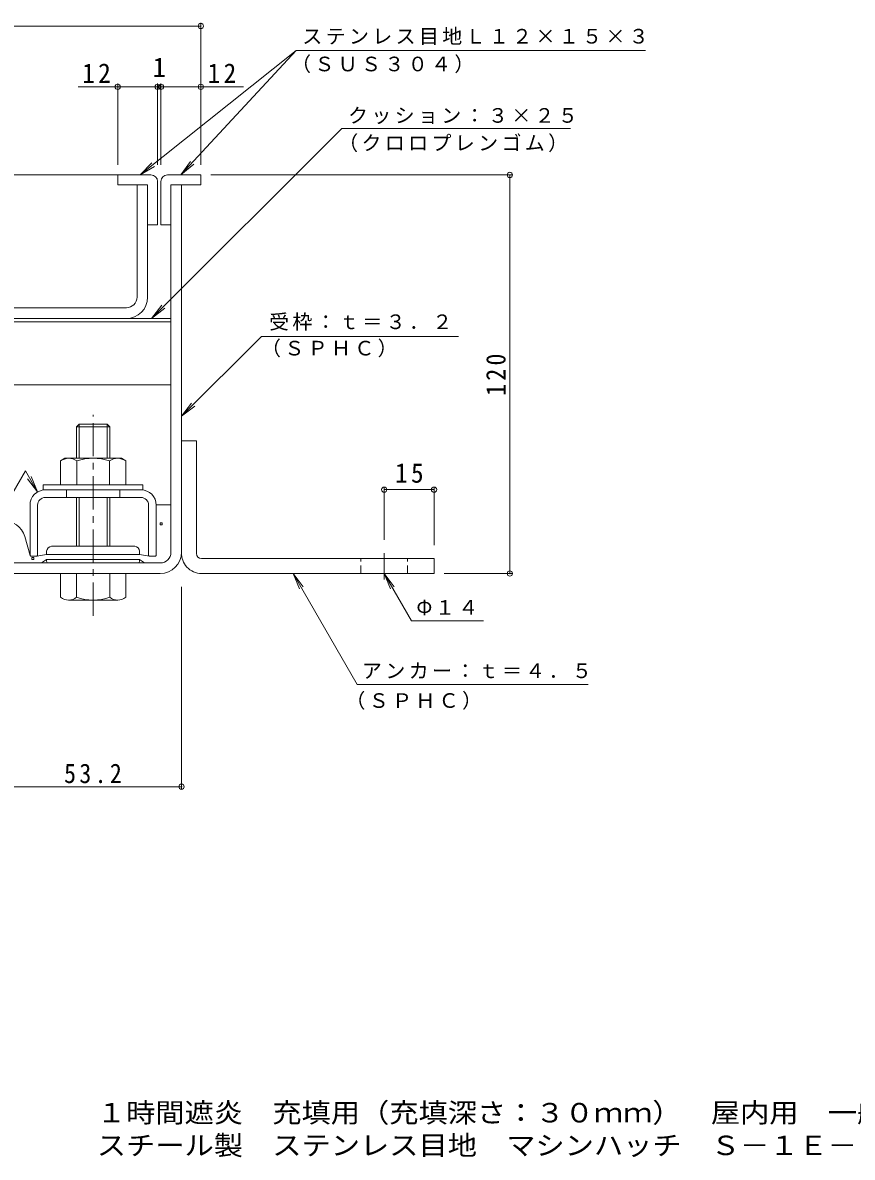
# Model space of a CAD drawing. Units: millimetres at full size. Extents: x -496 to 546, y -392 to 378.
# Drawn here: x -122.3 to 127.3, y -392.4 to -50.9 of the extents above; entities that cross this region are included whole.
import ezdxf
from ezdxf.enums import TextEntityAlignment as Align

# ---------------------------------------------------------------- set-up
doc = ezdxf.new("R2010")
doc.units = ezdxf.units.MM
doc.header["$LTSCALE"] = 2
doc.header["$PDMODE"] = 32
doc.header["$PDSIZE"] = 1.6
doc.linetypes.add('CHAIN1', pattern=[8, 5, -1, 1, -1])
doc.linetypes.add('DASHED1', pattern=[1.8, 1.2, -0.6])
for name, color, linetype, lineweight in [('D-1', 3, 'Continuous', 9), ('D-2', 3, 'Continuous', 9), ('D-3', 5, 'Continuous', 5), ('D-4', 4, 'Continuous', 9), ('D-5', 7, 'Continuous', 9), ('D-6', 6, 'Continuous', 9), ('D-7', 134, 'Continuous', 5), ('D-B', 2, 'Continuous', 9), ('D-F', 7, 'Continuous', 9), ('F-5_F-5ﾚｲﾔ', 7, 'Continuous', 9)]:
    doc.layers.add(name, color=color, linetype=linetype, lineweight=lineweight)
doc.styles.add('ＭＳ ゴシック', font='')
doc.styles.get('ＭＳ ゴシック').set_extended_font_data('MS Gothic')

msp = doc.modelspace()

# ---------------------------------------------------------------- linework, layer by layer
at = {"layer": 'D-1'}
for p, q in [((-74.532, -176.688), (-74.532, -210.289)), ((-74.532, -176.688), (-70.032, -176.688)), ((-70.032, -210.689), (-70.032, -176.688)), ((-68.532, -212.189), (1.468, -212.189)), ((1.468, -212.189), (1.468, -216.689)), ((1.468, -216.689), (-68.532, -216.689))]:
    msp.add_line(p, q, dxfattribs=at)
at = {"layer": 'D-1', "linetype": 'CHAIN1'}
msp.add_line((-13.532, -218.436), (-13.532, -210.547), dxfattribs=at)
at = {"layer": 'D-1', "linetype": 'DASHED1'}
for p, q in [((-20.532, -216.69), (-20.532, -212.19)), ((-6.532, -216.689), (-6.532, -212.189))]:
    msp.add_line(p, q, dxfattribs=at)
at = {"layer": 'D-1'}
for radius, start in [(6, 176.17647), (1.5, 180.00027)]:
    msp.add_arc((-68.532, -210.689), radius, start, 270, dxfattribs=at)
at = {"layer": 'D-2'}
for p, q in [((-87.932, -133.489), (-87.932, -99.689)), ((-84.732, -99.689), (-87.932, -99.689)), ((-84.732, -133.489), (-84.732, -99.689)), ((-91.132, -136.689), (-399.291, -136.689)), ((-399.291, -139.889), (-91.132, -139.889))]:
    msp.add_line(p, q, dxfattribs=at)
for radius in [6.4, 3.2]:
    msp.add_arc((-91.132, -133.489), radius, 270, 0, dxfattribs=at)
at = {"layer": 'D-3', "color": 4, "lineweight": 9}
for p, q in [((-83.732, -96.689), (-399.291, -96.689)), ((-93.732, -99.689), (-93.732, -96.689)), ((-81.732, -98.689), (-81.732, -111.69)), ((-80.732, -98.689), (-80.732, -111.689)), ((-78.732, -96.689), (-68.732, -96.689)), ((-93.732, -99.689), (-84.732, -99.689)), ((-84.732, -99.689), (-84.732, -111.69)), ((-77.732, -99.689), (-77.732, -111.689)), ((-84.732, -111.69), (-81.732, -111.69)), ((-80.732, -111.689), (-77.732, -111.689))]:
    msp.add_line(p, q, dxfattribs=at)
at = {"layer": 'D-3', "color": 134}
for p, q in [((-77.732, -210.289), (-77.732, -99.689)), ((-74.532, -99.689), (-77.732, -99.689)), ((-74.532, -210.289), (-74.532, -99.689)), ((-127.732, -213.489), (-80.932, -213.489)), ((-127.732, -216.689), (-80.932, -216.689))]:
    msp.add_line(p, q, dxfattribs=at)
at = {"layer": 'D-3', "color": 6, "lineweight": 9}
for p, q in [((-150.482, -140.889), (-77.732, -140.889)), ((-77.732, -159.889), (-197.899, -159.889))]:
    msp.add_line(p, q, dxfattribs=at)
at = {"layer": 'D-3', "linetype": 'CHAIN1'}
msp.add_line((-101.132, -229.388), (-101.132, -168.901), dxfattribs=at)
at = {"layer": 'D-3'}
for p, q in [((-105.32, -171.689), (-106.132, -172.501)), ((-96.132, -172.501), (-106.132, -172.501)), ((-106.132, -181.989), (-106.132, -172.501)), ((-96.944, -171.689), (-105.32, -171.689)), ((-105.32, -181.989), (-105.32, -171.689)), ((-96.944, -171.689), (-96.132, -172.501)), ((-96.944, -181.989), (-96.944, -171.689)), ((-96.132, -172.501), (-96.132, -181.989)), ((-106.132, -208.489), (-106.132, -193.789)), ((-105.32, -208.489), (-105.32, -193.789)), ((-96.944, -208.489), (-96.944, -193.789)), ((-96.132, -193.789), (-96.132, -208.489)), ((-110.932, -223.795), (-110.932, -216.689)), ((-91.332, -216.689), (-110.932, -216.689)), ((-106.133, -223.795), (-106.133, -216.689)), ((-96.133, -223.795), (-96.133, -216.689)), ((-91.332, -223.795), (-91.332, -216.689)), ((-93.733, -224.69), (-108.532, -224.69))]:
    msp.add_line(p, q, dxfattribs=at)
at = {"layer": 'D-3', "color": 4, "lineweight": 9}
msp.add_lwpolyline([(-68.732, -96.689), (-68.732, -99.689), (-77.732, -99.689)], dxfattribs=at)
for centre, start, end in [((-83.732, -98.689), 0, 90), ((-78.732, -98.689), 90, 180)]:
    msp.add_arc(centre, 2, start, end, dxfattribs=at)
at = {"layer": 'D-3', "color": 134}
for radius in [3.2, 6.4]:
    msp.add_arc((-80.932, -210.289), radius, 270, 0, dxfattribs=at)
at = {"layer": 'D-3'}
for centre, radius, start, end in [((-108.532, -221.024), 3.666, 229.1022, 310.89809), ((-101.133, -210.274), 14.416, 249.70546, 290.29454), ((-93.733, -221.024), 3.666, 229.10191, 310.8978)]:
    msp.add_arc(centre, radius, start, end, dxfattribs=at)
at = {"layer": 'D-4'}
for p, q in [((-82.133, -196.019), (-77.733, -196.019)), ((-82.133, -211.239), (-82.133, -196.089)), ((-77.733, -210.289), (-77.733, -196.019)), ((-120.132, -211.239), (-121.723, -205.533)), ((-119.882, -211.489), (-120.132, -211.239)), ((-118.082, -211.489), (-119.882, -211.489)), ((-115.133, -210.989), (-118.082, -211.489)), ((-87.133, -210.989), (-115.133, -210.989)), ((-127.732, -213.489), (-116.628, -213.489)), ((-115.133, -212.489), (-116.628, -213.489)), ((-115.133, -212.489), (-87.133, -212.489)), ((-87.133, -212.489), (-85.637, -213.489)), ((-80.933, -213.489), (-85.637, -213.489))]:
    msp.add_line(p, q, dxfattribs=at)
at = {"layer": 'D-4', "color": 134, "lineweight": 5}
for p, q in [((-115.133, -209.989), (-115.133, -210.989)), ((-115.133, -210.989), (-87.133, -210.989)), ((-88.633, -208.489), (-113.633, -208.489)), ((-87.133, -209.989), (-87.133, -210.989)), ((-115.133, -212.489), (-87.133, -212.489)), ((-115.133, -212.989), (-115.133, -212.489)), ((-87.633, -213.489), (-114.633, -213.489)), ((-87.133, -212.989), (-87.133, -212.489))]:
    msp.add_line(p, q, dxfattribs=at)
at = {"layer": 'D-4', "color": 2}
for points in [[(-80.984, -202.068), (-80.984, -201.468), (-80.384, -201.468), (-80.384, -202.068)], [(-119.621, -212.421), (-119.621, -211.821), (-119.021, -211.821), (-119.021, -212.421)]]:
    msp.add_lwpolyline(points, close=True, dxfattribs=at)
at = {"layer": 'D-4'}
msp.add_lwpolyline([(-87.133, -210.989), (-84.183, -211.489), (-82.383, -211.489), (-82.133, -211.239)], dxfattribs=at)
for centre, radius, start, end in [((-127.743, -207.21), 6.25, 15.57156, 95.61726), ((-80.933, -210.289), 3.2, 270, 0)]:
    msp.add_arc(centre, radius, start, end, dxfattribs=at)
at = {"layer": 'D-4', "color": 134, "lineweight": 5}
for centre, radius, start, end in [((-113.633, -209.989), 1.5, 90, 180), ((-88.633, -209.989), 1.5, 0, 90), ((-114.633, -212.989), 0.5, 180, 270), ((-87.633, -212.989), 0.5, 270, 0)]:
    msp.add_arc(centre, radius, start, end, dxfattribs=at)
at = {"layer": 'D-5'}
for p, q in [((-40.023, -59.21), (-86.951, -96.689)), ((-40.023, -59.21), (-74.726, -96.689)), ((-40.023, -59.21), (65.146, -59.21)), ((-26.33, -82.689), (42.578, -82.689)), ((-86.95, -96.689), (-83.483, -93.085)), ((-86.95, -96.689), (-82.669, -94.105)), ((-74.726, -96.689), (-71.837, -92.609)), ((-74.726, -96.689), (-70.879, -93.495)), ((-83.53, -139.889), (-79.563, -136.846)), ((-50.477, -145.293), (-74.532, -169.348)), ((-50.477, -145.293), (8.791, -145.293)), ((-74.532, -169.348), (-71.488, -165.381)), ((-74.532, -169.348), (-70.566, -166.304)), ((-157.558, -248.166), (-121.512, -185.733)), ((-117.832, -192.106), (-121.512, -185.733)), ((-117.832, -192.106), (-119.746, -187.486)), ((-117.832, -192.106), (-120.876, -188.139)), ((-40.954, -216.689), (-39.04, -221.309)), ((-40.954, -216.689), (-37.91, -220.656)), ((-40.954, -216.689), (-21.671, -250.087)), ((-13.532, -216.689), (-11.619, -221.309)), ((-13.532, -216.689), (-10.488, -220.656)), ((-21.671, -250.087), (47.816, -250.087))]:
    msp.add_line(p, q, dxfattribs=at)
for points in [[(-26.33, -82.689), (-83.53, -139.889), (-80.486, -135.923)], [(-13.532, -216.689), (-5.31, -230.931), (16.301, -230.931)]]:
    msp.add_lwpolyline(points, dxfattribs=at)
at = {"layer": 'D-6'}
msp.add_line((-77.732, -139.889), (-399.291, -139.889), dxfattribs=at)
at = {"layer": 'D-7'}
for p, q in [((-116.132, -189.989), (-116.132, -191.489)), ((-86.132, -189.989), (-116.132, -189.989)), ((-86.132, -189.989), (-86.132, -191.489)), ((-86.132, -191.489), (-116.132, -191.489))]:
    msp.add_line(p, q, dxfattribs=at)
at = {"layer": 'D-B'}
for p, q in [((-109.632, -181.989), (-92.632, -181.989)), ((-106.04, -182.749), (-106.04, -189.989)), ((-96.225, -182.749), (-96.225, -189.989)), ((-91.317, -182.749), (-92.632, -181.989)), ((-91.317, -182.749), (-91.317, -189.989))]:
    msp.add_line(p, q, dxfattribs=at)
at = {"layer": 'D-B', "color": 7}
for p, q in [((-115.532, -191.489), (-86.733, -191.489)), ((-86.733, -193.789), (-115.532, -193.789)), ((-120.132, -211.239), (-120.132, -196.089)), ((-117.832, -211.239), (-117.832, -196.089)), ((-84.433, -211.239), (-84.433, -196.089)), ((-82.133, -211.239), (-82.133, -196.089)), ((-119.882, -211.489), (-120.132, -211.239)), ((-118.082, -211.489), (-119.882, -211.489)), ((-118.082, -211.489), (-117.832, -211.239)), ((-84.183, -211.489), (-84.433, -211.239)), ((-82.383, -211.489), (-84.183, -211.489)), ((-82.383, -211.489), (-82.133, -211.239))]:
    msp.add_line(p, q, dxfattribs=at)
at = {"layer": 'D-B', "color": 7, "linetype": 'DASHED1'}
for p, q in [((-109.133, -193.789), (-109.133, -191.489)), ((-93.133, -193.789), (-93.133, -191.489))]:
    msp.add_line(p, q, dxfattribs=at)
at = {"layer": 'D-B'}
msp.add_lwpolyline([(-109.632, -181.989), (-110.947, -182.749), (-110.947, -189.989), (-91.317, -189.989)], dxfattribs=at)
for centre, radius, start, end in [((-108.051, -187.766), 5.793, 94.3844, 120.00002), ((-108.647, -186.829), 4.842, 57.42751, 88.18785), ((-101.132, -198.23), 16.241, 72.4119, 107.58812), ((-93.618, -186.829), 4.842, 91.81216, 122.57251), ((-94.214, -187.766), 5.793, 60, 85.61562)]:
    msp.add_arc(centre, radius, start, end, dxfattribs=at)
at = {"layer": 'D-B', "color": 7}
for centre, radius, start, end in [((-115.532, -196.089), 4.6, 90, 180), ((-115.532, -196.089), 2.3, 90, 180), ((-86.733, -196.089), 4.6, 0, 90), ((-86.733, -196.089), 2.3, 0, 90)]:
    msp.add_arc(centre, radius, start, end, dxfattribs=at)
at = {"layer": 'D-F'}
for p, q in [((-68.732, -93.689), (-68.732, -50.853)), ((-68.732, -51.853), (-399.291, -51.853)), ((-105.645, -70.165), (-81.732, -70.165)), ((-93.732, -93.689), (-93.732, -69.165)), ((-81.732, -93.689), (-81.732, -69.165)), ((-81.732, -70.165), (-80.732, -70.165)), ((-80.732, -93.689), (-80.732, -69.165)), ((-80.732, -70.165), (-55.862, -70.165)), ((24.876, -96.689), (-65.732, -96.689)), ((24.276, -216.689), (24.276, -96.689)), ((-13.532, -190.839), (-13.532, -206.547)), ((1.468, -190.839), (1.468, -208.189)), ((-13.532, -191.439), (1.468, -191.439)), ((24.876, -216.689), (4.468, -216.689)), ((-74.532, -281.469), (-74.532, -220.69)), ((-127.733, -280.869), (-74.532, -280.869))]:
    msp.add_line(p, q, dxfattribs=at)
for p in [(-68.732, -51.853), (-93.732, -70.165), (-81.732, -70.165), (-80.732, -70.165), (-68.732, -70.165), (24.276, -96.689), (-13.532, -191.439), (1.468, -191.439), (24.276, -216.689), (-74.532, -280.869)]:
    msp.add_point(p, dxfattribs=at)

# ---------------------------------------------------------------- texts
at = {"layer": 'D-5', "char_height": 4.399, "attachment_point": 7, "style": 'ＭＳ ゴシック'}
for s, insert in [('\\T1.17;ステンレス目地Ｌ１２×１５×３', (-38.184, -57.576)), ('\\T1.17;（ＳＵＳ３０４）', (-41.552, -66.064)), ('\\T1.17;クッション：３×２５', (-24.42, -81.424)), ('\\T1.17;（クロロプレンゴム）', (-27.383, -89.844)), ('\\T1.17;受枠：ｔ＝３．２', (-48.177, -143.582)), ('\\T1.17;（ＳＰＨＣ）', (-50.609, -151.611)), ('\\T1.17;Φ１４', (-3.849, -229.227)), ('\\T1.17;アンカー：ｔ＝４．５', (-20.211, -248.383)), ('\\T1.17;（ＳＰＨＣ）', (-25.207, -257.704))]:
    msp.add_mtext(s, dxfattribs=dict(at, insert=insert))
at = {"layer": 'D-F', "color": 2, "style": 'ＭＳ ゴシック'}
msp.add_text('1', height=5.865, dxfattribs=at).set_placement((-83.232, -68.965), align=Align.BOTTOM_LEFT)
at = {"layer": 'D-F', "color": 2, "char_height": 5.865, "attachment_point": 7, "style": 'ＭＳ ゴシック'}
for s, insert in [('\\T1.27;\\W0.95;12', (-104.425, -68.965)), ('\\T1.27;\\W0.95;12', (-66.677, -68.965)), ('\\T1.27;\\W0.95;15', (-10.282, -189.439)), ('\\T1.28;\\W0.9;53.2', (-109.883, -279.869))]:
    msp.add_mtext(s, dxfattribs=dict(at, insert=insert))
at = {"layer": 'D-F', "color": 2, "insert": (23.076, -163.189), "char_height": 5.865, "attachment_point": 7, "rotation": 90, "style": 'ＭＳ ゴシック'}
msp.add_mtext('\\T1.27;\\W0.9;120', dxfattribs=at)
at = {"layer": 'F-5_F-5ﾚｲﾔ', "color": 2, "style": 'ＭＳ ゴシック', "width": 1.1}
for s, p in [('１時間遮炎\u3000充填用（充填深さ：３０ｍｍ）\u3000屋内用\u3000一般形', (-100.021, -383.701)), ('スチール製\u3000ステンレス目地\u3000マシンハッチ\u3000Ｓ－１Ｅ－６００×６００－Ｌ', (-100.021, -393.542))]:
    msp.add_text(s, height=5.865, dxfattribs=at).set_placement(p, align=Align.BOTTOM_LEFT)

doc.saveas('drawing.dxf')
